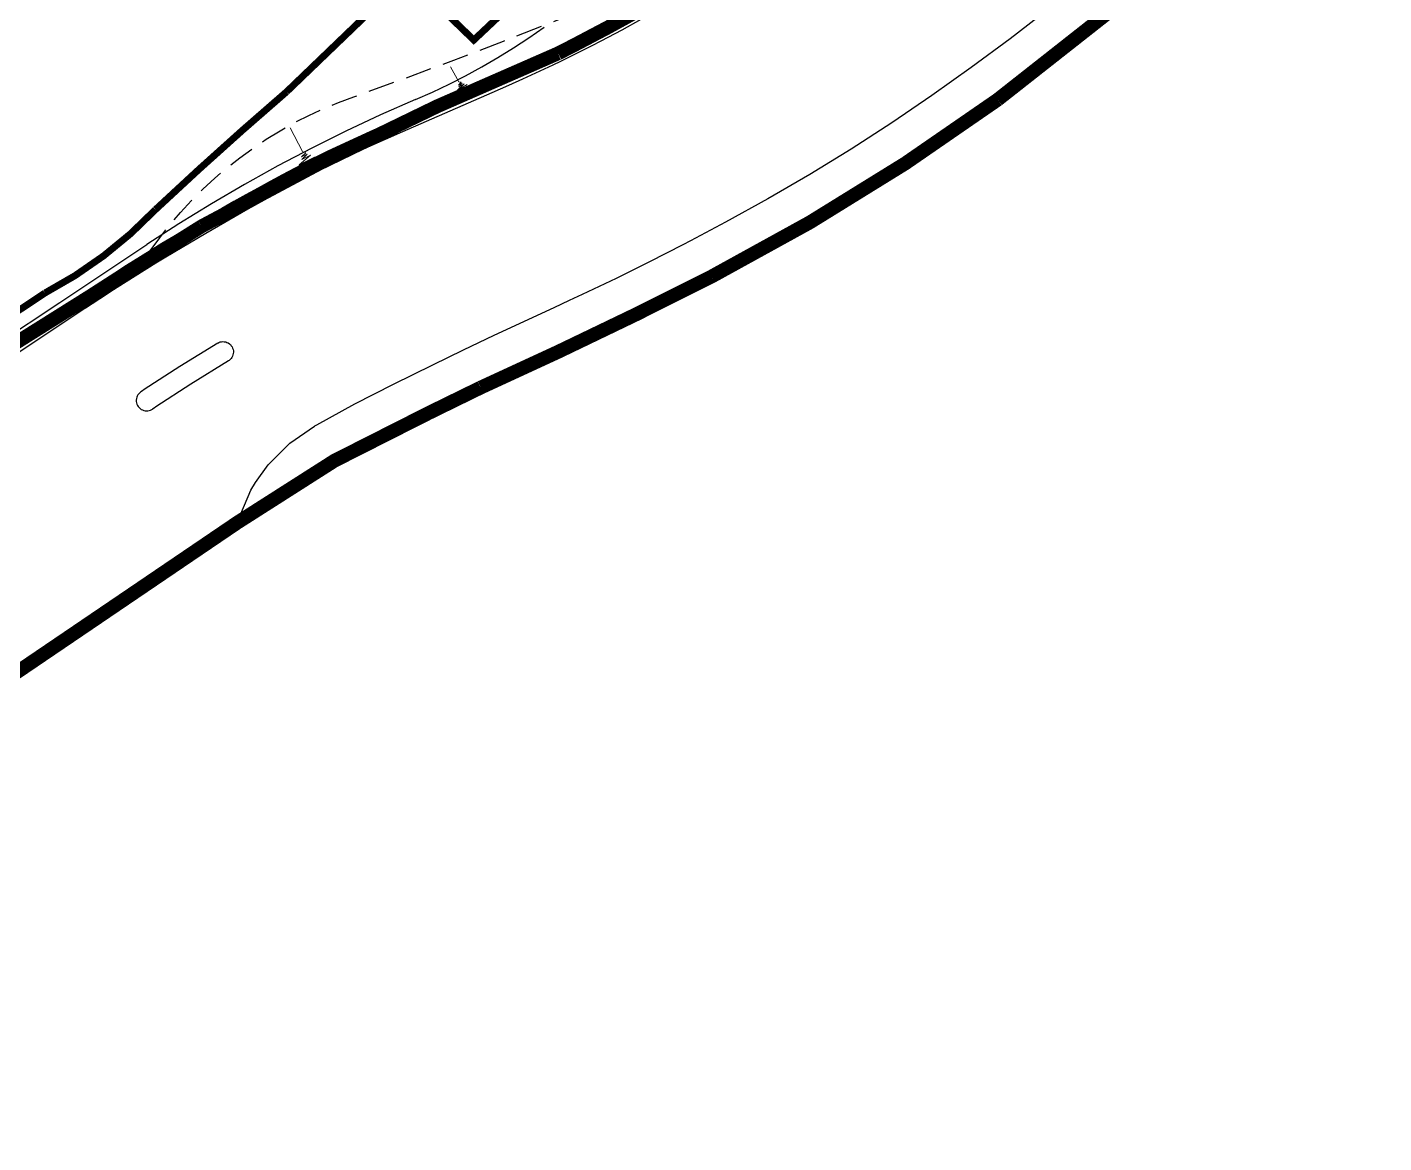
# Model space of a CAD drawing. Header units: millimetres. Extents: x 50357 to 985146, y 723188 to 1803594.
# Drawn here: x 832038.9 to 832137.1, y 818034.3 to 818115.1 of the extents above; entities that cross this region are included whole.
import ezdxf
from ezdxf.xclip import XClip

# ---------------------------------------------------------------- set-up
doc = ezdxf.new("R2010")
doc.units = ezdxf.units.MM
doc.header["$LTSCALE"] = 3
doc.header["$MEASUREMENT"] = 0
for name, pattern in [('DIVIDE', [1.25, 0.5, -0.25, 0, -0.25, 0, -0.25]), ('PHANTOM', [2.5, 1.25, -0.25, 0.25, -0.25, 0.25, -0.25]), ('x-baseplan$0$XXXXX-PIW-DWG-P00-XXXX-R100-WS4-00$0$XXXXX-PIW-P-WHCGRDP1-XXX$0$HIDDEN', [9.525, 6.35, -3.175]), ('x-boundary$0$DGN Style 4', [76.563414, 38.257796, -19.128898, 0.047822, -19.128898])]:
    doc.linetypes.add(name, pattern=pattern)
for name, color, linetype in [('00_Xref', 7, 'Continuous'), ('x-baseplan$0$XXXXX-PIW-DWG-P00-XXXX-R100-WS4-00$0$XXXXX-PIW-P-WHCGRDP1-XXX$0$MMH125__', 3, 'x-baseplan$0$XXXXX-PIW-DWG-P00-XXXX-R100-WS4-00$0$XXXXX-PIW-P-WHCGRDP1-XXX$0$HIDDEN'), ('x-baseplan$0$XXXXX-PIW-DWG-P00-XXXX-R100-WS4-00$0$XXXXX-PIW-P-WHCGRDP1-XXX$0$MMH813_1', 3, 'Continuous'), ('x-baseplan$0$XXXXX-PIW-DWG-P00-XXXX-R100-WS4-00$0$XXXXX-PIW-P-WHCGRDP1-XXX$0$MMH813__', 3, 'Continuous')]:
    doc.layers.add(name, color=color, linetype=linetype)
doc.layers.add('DraftConditionLine_AtGradeRoad_20180809', color=7, linetype='Continuous', lineweight=0)
doc.layers.add('x-baseplan$0$XXXXX-PIW-DWG-P00-XXXX-R100-WS4-00$0$XXXXX-PIW-P-WHCGRDP1-XXX$0$MMH125FS', color=3, linetype='Continuous', lineweight=18)
doc.layers.add('x-baseplan$0$AR-ROAD_AR_BS_MI_', color=7, linetype='Continuous', true_color=0x6d6d6d)
doc.layers.add('x-boundary$0$AR-SIMS_BL_', color=7, linetype='x-boundary$0$DGN Style 4', true_color=0xff0505)

# ---------------------------------------------------------------- blocks, each defined once
blk = doc.blocks.new('x-baseplan$0$XXXXX-PIW-DWG-P00-XXXX-R100-WS4-00$0$XXXXX-PIW-P-WHCGRDP1-XXX$0$FILL-SLOPE')
at = {"flags": 128}
blk.add_lwpolyline([(-0.06, 0.25), (0.06, 0.25), (-0.03772, 0.22678), (0.0279, 0.22678), (-0.02004, 0.20996), (0.02116, 0.20892), (-0.01586, 0.19736), (0, 0.18052), (0, 0)], dxfattribs=at)
blk = doc.blocks.new('x-baseplan$0$XXXXX-PIW-DWG-P00-XXXX-R100-WS4-00')
at = {"layer": 'x-baseplan$0$XXXXX-PIW-DWG-P00-XXXX-R100-WS4-00$0$XXXXX-PIW-P-WHCGRDP1-XXX$0$MMH125__', "ltscale": 0.1, "elevation": 5.715, "flags": 128}
blk.add_lwpolyline([(834360.171, 818098.89, -0.158227), (834374.935, 818110.054, 0.019094), (834403.555, 818121.479, -0.212095)], format="xyb", dxfattribs=at)
at = {"layer": 'x-baseplan$0$XXXXX-PIW-DWG-P00-XXXX-R100-WS4-00$0$XXXXX-PIW-P-WHCGRDP1-XXX$0$MMH813_1', "extrusion": (0.08243, -0.124272, 0.988818)}
for p, q in [((834365.071, 818092.212, 6.433), (834362.331, 818090.514, 6.448)), ((834362.331, 818090.514, 6.448), (834359.752, 818088.84, 6.453)), ((834359.628, 818088.758, 6.453), (834359.506, 818088.676, 6.453)), ((834359.752, 818088.84, 6.453), (834359.628, 818088.758, 6.453))]:
    blk.add_line(p, q, dxfattribs=at)
at = {"layer": 'x-baseplan$0$XXXXX-PIW-DWG-P00-XXXX-R100-WS4-00$0$XXXXX-PIW-P-WHCGRDP1-XXX$0$MMH813_1'}
for p, q in [((834365.071, 818092.212, 6.433), (834365.159, 818092.258, 6.433)), ((834365.159, 818092.258, 6.433), (834365.253, 818092.292, 6.433)), ((834365.253, 818092.292, 6.433), (834365.351, 818092.312, 6.433)), ((834365.351, 818092.312, 6.433), (834365.451, 818092.32, 6.433)), ((834365.451, 818092.32, 6.433), (834365.551, 818092.315, 6.433)), ((834365.551, 818092.315, 6.433), (834365.649, 818092.296, 6.433)), ((834365.649, 818092.296, 6.433), (834365.744, 818092.264, 6.433)), ((834365.744, 818092.264, 6.433), (834365.833, 818092.22, 6.433)), ((834365.833, 818092.22, 6.433), (834365.916, 818092.165, 6.433)), ((834365.916, 818092.165, 6.433), (834365.991, 818092.099, 6.433)), ((834365.991, 818092.099, 6.433), (834366.057, 818092.023, 6.433)), ((834366.057, 818092.023, 6.433), (834366.112, 818091.94, 6.433)), ((834366.112, 818091.94, 6.433), (834366.155, 818091.85, 6.433)), ((834366.155, 818091.85, 6.433), (834366.186, 818091.755, 6.433)), ((834365.894, 818090.96, 6.433), (834365.847, 818090.929, 6.433)), ((834365.972, 818091.023, 6.433), (834365.894, 818090.96, 6.433)), ((834366.04, 818091.096, 6.433), (834365.972, 818091.023, 6.433)), ((834366.098, 818091.177, 6.433), (834366.04, 818091.096, 6.433)), ((834366.144, 818091.266, 6.433), (834366.098, 818091.177, 6.433)), ((834366.179, 818091.359, 6.433), (834366.144, 818091.266, 6.433)), ((834366.2, 818091.457, 6.433), (834366.179, 818091.359, 6.433)), ((834366.186, 818091.755, 6.433), (834366.204, 818091.656, 6.433)), ((834366.209, 818091.557, 6.433), (834366.2, 818091.457, 6.433)), ((834366.204, 818091.656, 6.433), (834366.209, 818091.557, 6.433)), ((834359.184, 818088.189), (834359.172, 818088.09)), ((834359.172, 818088.09), (834359.173, 818087.99)), ((834359.173, 818087.99), (834359.188, 818087.891)), ((834359.208, 818088.286), (834359.184, 818088.189)), ((834359.188, 818087.891), (834359.216, 818087.795)), ((834359.246, 818088.378), (834359.208, 818088.286)), ((834359.295, 818088.465), (834359.246, 818088.378)), ((834359.356, 818088.545), (834359.295, 818088.465)), ((834359.426, 818088.616), (834359.356, 818088.545)), ((834359.506, 818088.676), (834359.426, 818088.616)), ((834359.216, 818087.795), (834359.257, 818087.704)), ((834359.257, 818087.704), (834359.309, 818087.618)), ((834359.309, 818087.618), (834359.372, 818087.541)), ((834359.372, 818087.541), (834359.445, 818087.472)), ((834359.445, 818087.472), (834359.526, 818087.414)), ((834359.526, 818087.414), (834359.614, 818087.367)), ((834359.614, 818087.367), (834359.708, 818087.333)), ((834359.708, 818087.333), (834359.805, 818087.311)), ((834359.805, 818087.311), (834359.905, 818087.302)), ((834359.905, 818087.302), (834360.005, 818087.306)), ((834360.005, 818087.306), (834360.103, 818087.324)), ((834360.103, 818087.324), (834360.198, 818087.355)), ((834360.198, 818087.355), (834360.288, 818087.398)), ((834360.288, 818087.398), (834360.336, 818087.427))]:
    blk.add_line(p, q, dxfattribs=at)
at = {"layer": 'x-baseplan$0$XXXXX-PIW-DWG-P00-XXXX-R100-WS4-00$0$XXXXX-PIW-P-WHCGRDP1-XXX$0$MMH813_1', "extrusion": (0.083218, -0.125457, 0.988603)}
for p, q in [((834365.847, 818090.929, 6.433), (834363.135, 818089.247, 6.448)), ((834363.135, 818089.247, 6.448), (834360.581, 818087.59, 6.453)), ((834360.459, 818087.509, 6.453), (834360.346, 818087.434, 6.453)), ((834360.581, 818087.59, 6.453), (834360.459, 818087.509, 6.453))]:
    blk.add_line(p, q, dxfattribs=at)
at = {"layer": 'x-baseplan$0$XXXXX-PIW-DWG-P00-XXXX-R100-WS4-00$0$XXXXX-PIW-P-WHCGRDP1-XXX$0$MMH813__', "ltscale": 0.005142}
blk.add_line((834373.527, 818083.692, 6.269), (834366.483, 818079.209, -0.007), dxfattribs=at)
at = {"layer": 'x-baseplan$0$XXXXX-PIW-DWG-P00-XXXX-R100-WS4-00$0$XXXXX-PIW-P-WHCGRDP1-XXX$0$MMH813__', "ltscale": 0.005142, "elevation": 5.715}
blk.add_lwpolyline([(834393.292, 818115.43), (834391.534, 818114.506), (834391.106, 818114.286), (834390.646, 818114.045), (834389.769, 818113.6), (834388.802, 818113.132), (834387.993, 818112.757), (834387.095, 818112.358), (834386.461, 818112.087), (834386.185, 818111.972), (834385.261, 818111.581), (834384.338, 818111.187), (834383.416, 818110.79), (834382.496, 818110.39), (834382.115, 818110.224), (834381.577, 818109.987), (834380.66, 818109.581), (834379.744, 818109.172), (834378.829, 818108.76), (834377.915, 818108.345), (834377.799, 818108.292), (834373.038, 818106.116), (834372.429, 818105.804), (834369.758, 818104.402), (834368.873, 818103.925), (834367.991, 818103.443), (834367.111, 818102.956), (834366.234, 818102.464), (834365.359, 818101.968), (834364.488, 818101.467), (834363.719, 818101.02), (834363.619, 818100.961), (834362.753, 818100.451), (834361.889, 818099.935), (834361.029, 818099.415), (834360.171, 818098.89), (834358.464, 818097.827), (834357.615, 818097.288), (834355.926, 818096.197), (834355.086, 818095.645), (834354.746, 818095.419), (834346.418, 818089.882)], dxfattribs=at)
at = {"layer": 'x-baseplan$0$XXXXX-PIW-DWG-P00-XXXX-R100-WS4-00$0$XXXXX-PIW-P-WHCGRDP1-XXX$0$MMH813__', "ltscale": 0.005142}
for points in [[(834425.254, 818116.41, 5.518), (834422.485, 818114.257, 5.549), (834419.669, 818112.166, 5.589), (834416.808, 818110.137, 5.638), (834413.902, 818108.172, 5.642), (834410.954, 818106.271, 5.655), (834407.965, 818104.436, 5.676), (834404.936, 818102.668, 5.706), (834401.869, 818100.966, 5.744), (834399.329, 818099.623, 5.782), (834398.765, 818099.333, 5.791), (834396.359, 818098.093, 5.829), (834393.933, 818096.894, 5.868), (834391.486, 818095.736, 5.907), (834390.537, 818095.296, 5.923), (834389.412, 818094.774, 5.941), (834385.078, 818092.766, 5.997), (834382.845, 818091.705, 6.019), (834380.63, 818090.608, 6.034), (834377.795, 818089.225, 6.047), (834374.99, 818087.779, 6.051), (834372.217, 818086.271, 6.046), (834372.081, 818086.191, 6.049)], [(834429.318, 818115.841, 5.714), (834427.121, 818114.062, 5.732), (834425.55, 818112.828, 5.75), (834425.221, 818112.574, 5.753), (834424.3, 818111.869, 5.764), (834423.053, 818110.93, 5.781), (834421.431, 818109.738, 5.803), (834421.358, 818109.685, 5.805), (834418.516, 818107.671, 5.852), (834417.594, 818107.037, 5.853), (834415.556, 818105.669, 5.856), (834412.552, 818103.732, 5.869), (834409.506, 818101.863, 5.89), (834406.42, 818100.061, 5.92), (834403.295, 818098.327, 5.959), (834400.846, 818097.031, 5.994), (834400.707, 818096.959, 5.996), (834400.132, 818096.663, 6.005), (834398.396, 818095.765, 6.032), (834398.283, 818095.706, 6.034), (834397.681, 818095.4, 6.044), (834395.209, 818094.179, 6.082), (834394.083, 818093.641, 6.1), (834392.715, 818092.999, 6.121), (834391.766, 818092.56, 6.137), (834390.641, 818092.038, 6.155), (834386.308, 818090.029, 6.212), (834384.122, 818088.99, 6.233), (834381.954, 818087.915, 6.249), (834379.177, 818086.562, 6.262), (834373.527, 818083.692, 6.269)], [(834397.108, 818116.421, 0), (834394.346, 818114.889, 0), (834392.839, 818114.086, 0), (834392.182, 818113.742, 0), (834391.551, 818113.418, 0), (834389.999, 818112.658, 0), (834389.898, 818112.609, 0), (834389.359, 818112.353, 0), (834387.151, 818111.325, 0), (834386.146, 818110.874, 0), (834384.926, 818110.336, 0), (834378.45, 818107.517, 0), (834375.937, 818106.395, 0), (834373.443, 818105.228, 0), (834370.328, 818103.604, 0), (834367.25, 818101.913, 0), (834364.212, 818100.154, 0), (834361.304, 818098.436, 0), (834360.581, 818097.995, 0), (834358.433, 818096.656, 0), (834357.526, 818096.076, 0), (834357.079, 818095.787, 0), (834355.978, 818095.066, 0)], [(834393.292, 818115.43, 5.448), (834391.534, 818114.506, 5.527), (834391.106, 818114.286, 5.547), (834390.646, 818114.045, 5.569), (834389.769, 818113.6, 5.611), (834388.802, 818113.132, 5.656), (834387.993, 818112.757, 5.693), (834387.095, 818112.358, 5.734), (834386.461, 818112.087, 5.762), (834386.185, 818111.972, 5.775), (834385.261, 818111.581, 5.816), (834384.338, 818111.187, 5.856), (834383.416, 818110.79, 5.894), (834382.496, 818110.39, 5.932), (834382.115, 818110.224, 5.95), (834381.577, 818109.987, 5.975), (834380.66, 818109.581, 6.018), (834379.744, 818109.172, 6.063), (834378.829, 818108.76, 6.106), (834377.915, 818108.345, 6.148), (834377.799, 818108.292, 6.152), (834377.006, 818107.929, 6.183), (834376.096, 818107.513, 6.221), (834375.187, 818107.098, 6.257), (834373.368, 818106.266, 6.326), (834373.038, 818106.116, 6.338), (834372.429, 818105.804, 6.358), (834369.758, 818104.402, 6.452), (834368.873, 818103.925, 6.479), (834367.991, 818103.443, 6.508), (834367.111, 818102.956, 6.536), (834366.234, 818102.464, 6.562), (834365.359, 818101.968, 6.586), (834364.488, 818101.467, 6.61), (834363.719, 818101.02, 6.632), (834363.619, 818100.961, 6.631), (834362.753, 818100.451, 6.625), (834361.889, 818099.935, 6.619), (834361.029, 818099.415, 6.612), (834360.171, 818098.89, 6.603), (834358.464, 818097.827, 6.586), (834357.615, 818097.288, 6.575), (834355.926, 818096.197, 6.55), (834355.086, 818095.645, 6.537), (834354.746, 818095.419, 6.531), (834353.419, 818094.536, 6.5), (834352.586, 818093.983, 6.485), (834351.753, 818093.429, 6.46), (834350.92, 818092.875, 6.439)], [(834355.979, 818095.065, 0), (834355.753, 818094.917, 0), (834355.489, 818094.742, 0), (834355.478, 818094.735, 0), (834347.16, 818089.204, 0), (834338.611, 818084.001, 0), (834333.118, 818080.368, 0), (834330.283, 818078.465, 0), (834294.623, 818054.756, 0), (834291.591, 818052.725, 0), (834288.574, 818050.672, 0), (834287.893, 818050.204, 0), (834284.396, 818047.776, 0), (834280.246, 818044.838, 0), (834279.574, 818044.356, 0), (834276.126, 818041.858, 0), (834274.067, 818040.345, 0), (834272.037, 818038.838, 0), (834270.486, 818037.676, 0), (834256.026, 818026.799, 0)], [(834366.483, 818079.209, 5.964), (834367.477, 818081.561, 5.989), (834367.811, 818082.127, 5.997), (834368.725, 818083.391, 6.015), (834370.289, 818084.96, 6.033), (834372.081, 818086.191, 6.044)]]:
    blk.add_polyline3d(points, dxfattribs=at)
at = {"layer": 'x-baseplan$0$XXXXX-PIW-DWG-P00-XXXX-R100-WS4-00$0$XXXXX-PIW-P-WHCGRDP1-XXX$0$MMH125FS', "ltscale": 100}
for p, xscale, yscale, zscale, rotation in [((834381.928, 818112.231), 6.930643812329373, 6.930643812329373, 6.930643812329373, 209.9258111266528), ((834370.324, 818107.81), 10.75560603570772, 10.75560603570772, 10.75560603570772, 207.2090386771558)]:
    blk.add_blockref('x-baseplan$0$XXXXX-PIW-DWG-P00-XXXX-R100-WS4-00$0$XXXXX-PIW-P-WHCGRDP1-XXX$0$FILL-SLOPE', p, dxfattribs=dict(at, xscale=xscale, yscale=yscale, zscale=zscale, rotation=rotation))
blk = doc.blocks.new('x-baseplan')
at = {"layer": 'x-baseplan$0$AR-ROAD_AR_BS_MI_'}
for p, q in [((834353.629, 818095.157), (834359.936, 818099.351)), ((834217.068, 818004.358), (834353.629, 818095.157))]:
    blk.add_line(p, q, dxfattribs=at)
for centre, radius, start, end in [((834360.603, 818154.066), 48.05, 293.0413, 305.80537), ((834426.377, 817999.423), 120, 113.0413, 123.6198)]:
    blk.add_arc(centre, radius, start, end, dxfattribs=at)
blk.add_blockref('x-baseplan$0$XXXXX-PIW-DWG-P00-XXXX-R100-WS4-00', (0, 0))

msp = doc.modelspace()

# ---------------------------------------------------------------- linework, layer by layer
at = {"layer": 'DraftConditionLine_AtGradeRoad_20180809', "linetype": 'PHANTOM', "ltscale": 0.3, "const_width": 1, "flags": 128}
msp.add_lwpolyline([(832128.8529, 818170.5935), (832128.874, 818169.9288), (832128.8835, 818169.2637), (832128.8814, 818168.5987), (832128.8677, 818167.9337), (832128.8424, 818167.2691), (832128.8054, 818166.605), (832128.7569, 818165.9417), (832128.6969, 818165.2793), (832128.6252, 818164.6181), (832128.5421, 818163.9582), (832128.4474, 818163.2999), (832128.3413, 818162.6433), (832128.2237, 818161.9887), (832128.0948, 818161.3362), (832127.9544, 818160.6861), (832127.8028, 818160.0385), (832127.6398, 818159.3937), (832127.4656, 818158.7518), (832127.2803, 818158.113), (832127.0838, 818157.4776), (832126.8763, 818156.8457), (832126.6577, 818156.2176), (832126.4283, 818155.5933), (832126.188, 818154.9731), (832125.9369, 818154.3573), (832125.675, 818153.7459), (832125.4026, 818153.1391), (832125.1196, 818152.5373), (832124.8261, 818151.9404), (832124.5223, 818151.3487), (832124.2082, 818150.7625), (832123.8839, 818150.1818), (832123.5496, 818149.6069), (832123.2052, 818149.0379), (832122.851, 818148.475), (832122.487, 818147.9183), (832122.1133, 818147.3681), (832121.7301, 818146.8245), (832121.3374, 818146.2877), (832120.9355, 818145.7578), (832120.5244, 818145.235), (832120.1042, 818144.7194), (832119.675, 818144.2113), (832119.2372, 818143.7108), (832119.237, 818143.7106), (832117.2327, 818141.7219), (832115.1941, 818139.7685), (832113.1217, 818137.8509), (832111.0161, 818135.9699), (832108.878, 818134.1258), (832106.7081, 818132.3194), (832104.5069, 818130.5511), (832102.2753, 818128.8215), (832100.0138, 818127.1311), (832097.7231, 818125.4804), (832095.404, 818123.8699), (832093.0571, 818122.3002), (832090.6832, 818120.7717), (832088.283, 818119.2848), (832085.8571, 818117.8401), (832083.4065, 818116.4379), (832080.9317, 818115.0787), (832078.4336, 818113.7628), (832077.326, 818113.1971, 0.0292121), (832051.5026, 818100.6726, 0.0252612), (831947.2596, 818030.289), (831910.5939, 818004.1488), (831909.9932, 818003.6568), (831909.3839, 818003.1753), (831908.7663, 818002.7045), (831908.1406, 818002.2446), (831907.507, 818001.7957), (831906.8657, 818001.3579), (831906.2168, 818000.9313), (831905.5605, 818000.5162), (831904.8971, 818000.1125), (831904.2268, 817999.7205), (831903.5497, 817999.3403), (831902.8661, 817998.9719), (831902.1761, 817998.6155), (831901.4801, 817998.2712), (831900.7781, 817997.9391), (831900.0705, 817997.6193), (831899.3574, 817997.3119), (831898.639, 817997.017), (831897.9156, 817996.7347), (831897.1874, 817996.4651), (831896.4545, 817996.2082), (831895.7173, 817995.9641), (831894.976, 817995.733), (831894.2307, 817995.5148), (831893.4818, 817995.3096), (831892.7294, 817995.1176), (831891.9737, 817994.9387), (831891.215, 817994.773), (831890.4536, 817994.6206), (831889.6896, 817994.4815), (831888.9233, 817994.3558), (831888.1549, 817994.2434), (831887.3847, 817994.1445), (831886.6129, 817994.059), (831885.8397, 817993.9871), (831885.0653, 817993.9286), (831884.2901, 817993.8836), (831883.5142, 817993.8522), (831882.7378, 817993.8343), (831881.9613, 817993.83), (831881.1848, 817993.8393), (831880.4086, 817993.8621), (831879.6329, 817993.8984), (831878.858, 817993.9482), (831878.084, 817994.0116), (831877.3113, 817994.0885), (831876.54, 817994.1789), (831875.7704, 817994.2827), (831875.0028, 817994.3999), (831874.2373, 817994.5305), (831873.4742, 817994.6744), (831872.7138, 817994.8316), (831871.9561, 817995.0021), (831871.2016, 817995.1858), (831870.4504, 817995.3826), (831869.7028, 817995.5925), (831868.9589, 817995.8154), (831868.2191, 817996.0512), (831867.4834, 817996.3), (831866.7523, 817996.5615), (831866.0258, 817996.8358), (831865.3042, 817997.1227), (831864.5877, 817997.4221), (831863.8765, 817997.734), (831863.1709, 817998.0583), (831862.4711, 817998.3948), (831861.7772, 817998.7435), (831861.0896, 817999.1042), (831860.4083, 817999.4769), (831859.7336, 817999.8615), (831859.0658, 818000.2577), (831858.405, 818000.6655), (831857.7514, 818001.0849), (831857.1052, 818001.5155), (831856.4666, 818001.9574), (831855.8358, 818002.4103), (831855.2131, 818002.8742), (831854.5985, 818003.3489), (831853.9923, 818003.8342), (831853.3947, 818004.3301), (831852.8058, 818004.8363), (831852.2258, 818005.3526), (831851.6549, 818005.8791), (831851.0933, 818006.4154), (831850.5412, 818006.9614), (831849.9987, 818007.517), (831849.7524, 818007.7758), (831849.2052, 818008.391), (831848.6688, 818009.0157), (831848.1434, 818009.6497), (831847.6292, 818010.2927), (831847.1262, 818010.9446), (831846.6347, 818011.6052), (831846.1548, 818012.2743), (831845.6867, 818012.9516), (831845.2304, 818013.637), (831844.7862, 818014.3303), (831844.3542, 818015.0312), (831843.9344, 818015.7395), (831843.5271, 818016.4551), (831843.1323, 818017.1777), (831842.7502, 818017.907), (831842.3809, 818018.6429), (831842.0245, 818019.3851), (831841.6811, 818020.1335), (831841.3508, 818020.8877), (831841.0337, 818021.6476), (831840.7299, 818022.4128), (831840.4395, 818023.1833), (831840.1627, 818023.9587), (831839.8994, 818024.7389), (831839.6497, 818025.5235), (831839.4138, 818026.3123), (831839.1917, 818027.1052), (831838.9834, 818027.9018), (831838.7891, 818028.7019), (831838.6088, 818029.5053), (831838.4425, 818030.3117), (831838.2904, 818031.1209), (831838.1523, 818031.9326), (831838.0285, 818032.7466), (831837.9189, 818033.5627), (831837.8235, 818034.3805), (831837.7425, 818035.1999), (831837.6757, 818036.0205), (831837.6233, 818036.8422), (831837.5852, 818037.6647), (831837.5615, 818038.4878), (831837.5522, 818039.3111), (831837.5572, 818040.1345), (831837.5766, 818040.9576), (831837.6103, 818041.7803), (831837.6585, 818042.6022), (831837.7209, 818043.4232), (831837.7977, 818044.243), (831837.8887, 818045.0614), (831837.9941, 818045.878), (831838.1136, 818046.6926), (831838.2474, 818047.505), (831838.3953, 818048.315), (831838.5574, 818049.1223), (831838.7335, 818049.9266), (831838.9236, 818050.7277), (831839.1276, 818051.5254), (831839.3456, 818052.3194), (831839.5774, 818053.1095), (831839.8229, 818053.8954), (831840.0821, 818054.6769), (831840.3549, 818055.4538), (831840.6413, 818056.2258), (831840.941, 818056.9926), (831841.2541, 818057.7542), (831841.5805, 818058.5101), (831841.7805, 818058.9563), (831843.6352, 818062.3166), (831845.5484, 818065.644), (831847.5192, 818068.9376), (831849.5473, 818072.1962), (831851.6319, 818075.4189), (831851.9087, 818075.8377), (831873.0871, 818108.696), (831873.4775, 818109.2731), (831873.8778, 818109.8432), (831874.2881, 818110.4063), (831874.7081, 818110.9621), (831875.1377, 818111.5105), (831875.5769, 818112.0514), (831876.0254, 818112.5844), (831876.4832, 818113.1096), (831876.95, 818113.6267), (831877.4258, 818114.1356), (831877.9104, 818114.6361), (831878.4037, 818115.1281), (831878.9055, 818115.6114), (831879.4157, 818116.0858), (831879.934, 818116.5513), (831880.4604, 818117.0076), (831880.9947, 818117.4547), (831881.3543, 818117.7469, 0.1973975), (831886.5494, 818127.696), (831886.5999, 818128.0355), (831886.6563, 818128.374), (831886.7186, 818128.7115), (831886.7868, 818129.0479), (831886.8608, 818129.3831), (831886.9407, 818129.7169), (831887.0264, 818130.0493), (831887.1179, 818130.3801), (831887.2151, 818130.7092), (831887.3181, 818131.0367), (831887.4268, 818131.3622), (831887.5411, 818131.6859), (831887.6611, 818132.0074), (831887.7866, 818132.3269), (831887.9177, 818132.6441), (831888.0544, 818132.9589), (831888.1965, 818133.2714), (831888.344, 818133.5813), (831888.4969, 818133.8886), (831888.6552, 818134.1931), (831888.8188, 818134.4949), (831888.9876, 818134.7937), (831889.1616, 818135.0896), (831889.3407, 818135.3824), (831889.5249, 818135.672), (831889.7141, 818135.9584), (831889.9083, 818136.2414), (831889.9539, 818136.3063), (831891.9982, 818139.2858), (831884.9964, 818144.0897), (831884.9898, 818144.0943), (831882.031, 818146.1243), (831881.8881, 818146.0566), (831881.744, 818145.9913), (831881.5988, 818145.9286), (831881.4525, 818145.8684), (831881.3052, 818145.8108), (831881.1569, 818145.7557), (831881.0077, 818145.7033), (831880.8576, 818145.6534), (831880.7066, 818145.6062), (831880.5549, 818145.5616), (831880.4024, 818145.5197), (831880.2491, 818145.4805), (831880.0953, 818145.4439), (831879.9408, 818145.41), (831879.7857, 818145.3788), (831879.6301, 818145.3504), (831879.474, 818145.3246), (831879.3175, 818145.3016), (831879.1607, 818145.2813), (831879.0035, 818145.2638), (831878.846, 818145.249), (831878.6883, 818145.2369), (831878.5304, 818145.2277), (831878.3724, 818145.2211), (831878.2142, 818145.2173), (831878.0561, 818145.2163), (831877.8979, 818145.2181), (831877.7398, 818145.2226), (831877.5818, 818145.2298), (831877.4239, 818145.2399), (831877.2663, 818145.2526), (831877.1089, 818145.2682), (831876.9518, 818145.2864), (831876.795, 818145.3074), (831876.6386, 818145.3312), (831876.4827, 818145.3576), (831876.3272, 818145.3868), (831876.1723, 818145.4187), (831876.0179, 818145.4533), (831875.8642, 818145.4906), (831875.7112, 818145.5305), (831875.6077, 818145.5592), (831873.8106, 818145.8505), (831871.9927, 818145.948, 0.4942607), (831855.6023, 818124.4333), (831855.6837, 818124.1438), (831855.7601, 818123.8529), (831855.8314, 818123.5607), (831855.8976, 818123.2673), (831855.9586, 818122.9728), (831856.0145, 818122.6772), (831856.0653, 818122.3808), (831856.1108, 818122.0835), (831856.1512, 818121.7854), (831856.1863, 818121.4867), (831856.2163, 818121.1874), (831856.241, 818120.8877), (831856.2604, 818120.5875), (831856.2747, 818120.2871), (831856.2837, 818119.9865), (831856.2874, 818119.6857), (831856.2859, 818119.385), (831856.2791, 818119.0843), (831856.2671, 818118.7837), (831856.2499, 818118.4834), (831856.2274, 818118.1835), (831856.1996, 818117.884), (831856.1667, 818117.5851), (831856.1285, 818117.2867), (831856.0852, 818116.9891), (831856.0366, 818116.6923), (831855.9829, 818116.3963), (831855.9241, 818116.1014), (831855.86, 818115.8075), (831855.7909, 818115.5148), (831855.7167, 818115.2233), (831855.6374, 818114.9332), (831855.553, 818114.6445), (831855.4636, 818114.3573), (831855.3692, 818114.0717), (831855.2699, 818113.7878), (831855.1656, 818113.5057), (831855.0564, 818113.2255), (831854.9423, 818112.9472), (831854.8234, 818112.6709), (831854.6997, 818112.3968), (831854.5712, 818112.1248), (831854.438, 818111.8551), (831854.3001, 818111.5879), (831854.1576, 818111.323), (831854.0104, 818111.0607), (831853.8588, 818110.801), (831853.7026, 818110.5439), (831853.5419, 818110.2897), (831853.3768, 818110.0382), (831853.3518, 818110.001), (831827.7665, 818075.6573, 0.3221085), (831827.0076, 817999.8299, 0.4344415), (831924.2605, 817985.9921), (831951.6261, 818007.8355), (831962.5677, 818016.2968), (831973.6553, 818024.566), (831984.8855, 818032.6403), (831996.2549, 818040.5175), (832007.7601, 818048.195), (832019.3975, 818055.6706), (832019.4294, 818055.6906), (832054.0864, 818079.2089), (832061.1197, 818083.6922), (832067.9567, 818087.1521), (832071.7143, 818088.9905, 0.0118991), (832088.4389, 818097.0307, 0.037659), (832109.1677, 818109.8424, 0.0156338), (832132.2207, 818128.772, 0.2423535), (832147.2697, 818175.04)], format="xyb", dxfattribs=at)
at = {"layer": 'x-boundary$0$AR-SIMS_BL_', "linetype": 'DIVIDE', "ltscale": 100, "const_width": 0.5, "flags": 128}
msp.add_lwpolyline([(832733.8677, 817983.187), (832239.8277, 817919.53), (832111.5897, 817870.527), (832102.8647, 817865.696), (832071.0667, 817838.339), (832060.9327, 817828.353), (832043.9047, 817806.204), (832031.5907, 817785.985), (832027.0217, 817778.228), (832022.2117, 817763.541), (832017.1137, 817754.386), (832010.1317, 817751.133), (831944.2867, 817748.878), (831920.5817, 817748.661), (831890.3287, 817748.836), (831857.3377, 817749.703), (831793.2247, 817749.39), (831782.7147, 817750.288), (831768.4667, 817753.147), (831767.5387, 817754.682), (831763.1397, 817754.941), (831756.0777, 817749.278), (831747.1057, 817748.673), (831732.0137, 817752.193), (831700.5497, 817774.957, -0.0868696), (831642.5587, 817841.557), (831638.9727, 817849.526), (831637.5927, 817873.199), (831638.1037, 817999.932), (831638.7017, 818019.469), (831638.1897, 818024.558), (831638.1857, 818042.647), (831636.5817, 818071.095), (831637.9567, 818103.034, -0.0940633), (831663.1482, 818171.0835, -0.0902781), (831696.8787, 818209.372), (831697.3417, 818241.21, -0.0189096), (831698.8777, 818271.75), (831927.6277, 818271.919), (832016.4187, 818399.497), (832054.1647, 818373.349), (832043.4187, 818358.183), (832033.6477, 818343.554), (832028.4887, 818336.18), (832018.7477, 818321.969), (832027.9817, 818315.216), (832024.2167, 818309.828), (832016.1397, 818297.509), (832009.6507, 818288.942, -0.1752059), (832002.8297, 818286.336), (831993.9417, 818287.923, 0.2323257), (831980.8217, 818283.101, 0.1362325), (831973.5537, 818270.395), (831964.7687, 818250.389), (831958.5877, 818237.545), (831952.2467, 818226.052), (831940.2547, 818207.069), (831930.3427, 818191.422), (831917.6227, 818171.079), (831905.9867, 818151.816), (831901.8247, 818145.524), (831897.1537, 818137.723), (831863.4657, 818082.258), (831855.9057, 818069.588), (831847.0977, 818055.423, 0.2107846), (831845.5377, 818024.07, 0.1803051), (831862.8517, 818003.891, 0.1721578), (831887.3727, 817999.157, 0.1021896), (831901.0037, 818003.679), (831908.7767, 818008.735), (831924.1967, 818018.98), (831951.9687, 818037.348), (831984.6707, 818058.952), (831998.0117, 818067.872), (832040.1507, 818095.842, 0.0821189), (832048.1607, 818101.886, -0.0111337), (832057.6547, 818110.415), (832066.4007, 818118.816), (832071.2177, 818114.163), (832075.0527, 818117.774), (832082.3727, 818124.931), (832102.6847, 818144.448), (832110.8387, 818152.193), (832113.8157, 818152.175), (832115.9387, 818156.445, -0.6859753), (832121.4247, 818155.332, -0.0959867), (832121.3627, 818152.667), (832125.8727, 818169.874), (832147.2697, 818175.04, -0.2423535), (832132.2207, 818128.772), (832182.8127, 818132.308), (832180.0367, 818172.006), (832186.3537, 818180.933, 0.1039453), (832221.2897, 818164.791, 0.0281485), (832248.1107, 818159.716), (832258.4757, 818156.56, 0.0121811), (832267.7447, 818154.03, 0.0118169), (832277.2727, 818153.626, 0.018959), (832315.2027, 818154.46), (832318.1327, 818155.389), (832322.1467, 818155.668), (832325.1767, 818155.154, 0.0049787), (832335.1617, 818156.042), (832348.4387, 818157.365, -0.0231603), (832380.4749, 818159.0629), (832536.2257, 818160.097), (832540.8247, 818160.197), (832544.8747, 818160.663), (832548.8037, 818161.751, 0.0889442), (832555.8397, 818167.266, 0.0912828), (832560.3477, 818174.674, 0.0618581), (832561.6897, 818180.136), (832568.2817, 818180.535), (832592.3357, 818180.912, 0.0773406), (832596.7813, 818172.2777, 0.267473), (832607.6208, 818167.4601, 0.0363773), (832624.8358, 818170.543, 0.2494227), (832636.9877, 818181.612), (832653.7147, 818181.874), (832779.4037, 818189.748), (832807.2827, 818191.557), (832809.3927, 818186.835, 0.0736969), (832813.4987, 818181.809), (832894.8667, 818194.473), (832896.2917, 818185.317), (832909.6707, 818190.193), (832915.0797, 818191.158, 0.0490537), (832944.2797, 818199.396), (833024.6097, 818204.417, -0.0621863), (833024.1026, 818151.7194, 0.0557122), (833022.9411, 818100.1676), (833023.5867, 818092.916), (833026.8787, 818073.766), (833029.8137, 818056.387), (833033.6357, 818019.358), (832953.8737, 818008.057), (832858.3697, 817999.878), (832809.5267, 817993.58), (832809.6067, 817992.704), (832779.5267, 817988.807), (832767.8847, 817987.084), (832759.4597, 817986.218), (832733.9507, 817982.99)], format="xyb", close=True, dxfattribs=at)

# ---------------------------------------------------------------- block references
at = {"layer": '00_Xref'}
ref = msp.add_blockref('x-baseplan', (-2312.4073, 0), dxfattribs=at)
XClip(ref).set_block_clipping_path([(834202.4041511728, 818417.7787976695), (834906.6320897909, 818467.0097314055), (834956.0121295976, 817760.6488927432), (834251.7841909796, 817711.4179590071)])

doc.saveas('drawing.dxf')
